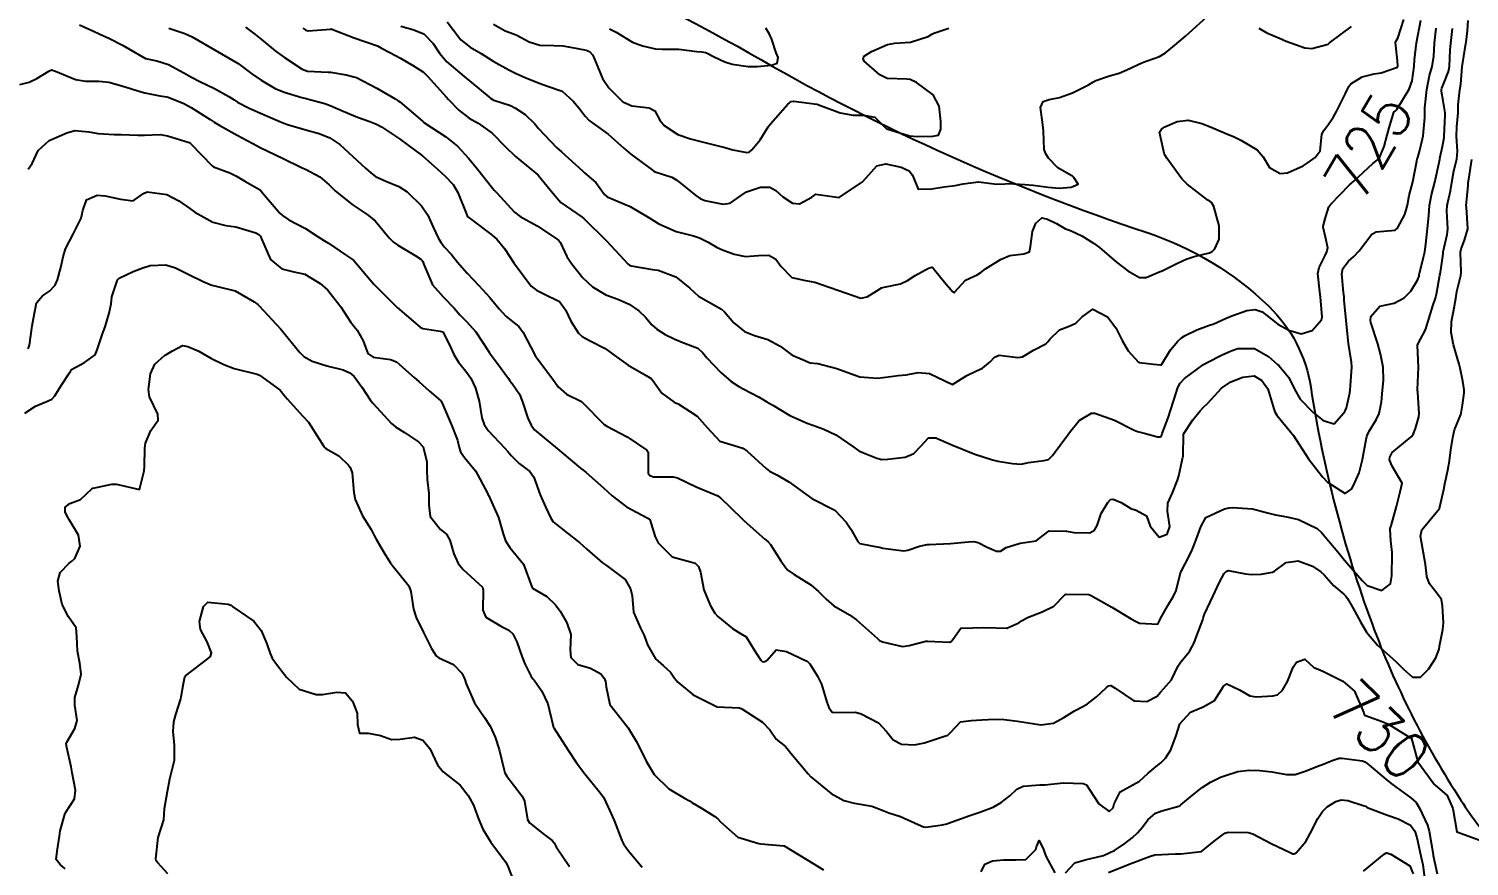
# Model space of a CAD drawing. Header units: metres. Extents: x 318500 to 325275, y 7408834 to 7428799.
# Drawn here: x 320090.5 to 320214.7, y 7413189.5 to 7413261.7 of the extents above; entities that cross this region are included whole.
import ezdxf
from ezdxf.enums import TextEntityAlignment as Align

# ---------------------------------------------------------------- set-up
doc = ezdxf.new("R2010")
doc.units = ezdxf.units.M
doc.header["$MEASUREMENT"] = 0
for name, color, linetype in [('Cotas', 45, 'Continuous'), ('Curvas de Nivel 1m', 11, 'Continuous'), ('Curvas de Nivel 5m', 15, 'Continuous'), ('Vias Secundárias', 230, 'Continuous')]:
    doc.layers.add(name, color=color, linetype=linetype)
doc.styles.add('Style-STANDARD', font='STANDARD.shx')

msp = doc.modelspace()

# ---------------------------------------------------------------- linework, layer by layer
at = {"layer": 'Curvas de Nivel 1m', "flags": 128}
for points, elevation in [([(320126.56, 7413262.31), (320127.11, 7413261.61), (320127.72, 7413260.78), (320128.54, 7413260.15), (320129.49, 7413259.58), (320130.52, 7413258.94), (320131.87, 7413258.19), (320132.5, 7413257.87), (320133.27, 7413257.53), (320134.49, 7413257.03), (320135.22, 7413256.78), (320136.48, 7413256.34), (320137.42, 7413255.48), (320137.9, 7413254.9), (320138.46, 7413254.17), (320138.81, 7413253.81), (320139.33, 7413253.45), (320140.44, 7413252.63), (320141.8, 7413251.42), (320142.41, 7413250.91), (320144.23, 7413249.55), (320144.39, 7413249.44), (320144.51, 7413249.38), (320145.93, 7413248.91), (320146.38, 7413248.67), (320148.01, 7413247.33), (320148.37, 7413247.07), (320148.79, 7413246.9), (320150.36, 7413246.6), (320150.98, 7413246.67), (320151.82, 7413247.28), (320152.37, 7413247.65), (320153.59, 7413248.05), (320154.38, 7413248.06), (320154.92, 7413247.78), (320155.52, 7413247.23), (320156.36, 7413246.68), (320156.96, 7413246.62), (320158.01, 7413247.2), (320158.37, 7413247.44), (320160.37, 7413247.17), (320162.38, 7413248.51), (320162.93, 7413249.13), (320163.63, 7413249.89), (320164.4, 7413250.06), (320165.71, 7413249.78), (320166.4, 7413249.46), (320166.69, 7413249.09), (320167.19, 7413247.89), (320168.38, 7413247.9), (320169.43, 7413248.09), (320170.38, 7413248.21), (320171.07, 7413248.34), (320172.38, 7413248.51), (320173.74, 7413248.34), (320174.39, 7413248.33), (320174.99, 7413248.37), (320176.39, 7413248.3), (320177.12, 7413248.22), (320178.39, 7413248.07), (320179.34, 7413247.97), (320180.39, 7413248.06), (320180.98, 7413248.31), (320180.63, 7413248.9), (320180.51, 7413249.01), (320180.4, 7413249.07), (320179.23, 7413249.74), (320178.42, 7413250.56), (320178.19, 7413250.93), (320178.06, 7413251.3), (320178, 7413252.93), (320177.95, 7413253.44), (320177.73, 7413254.94), (320177.96, 7413255.46), (320178.49, 7413255.61), (320179.37, 7413255.79), (320180.49, 7413256.21), (320181.87, 7413256.88), (320182.26, 7413257.12), (320182.51, 7413257.26), (320183.71, 7413257.66), (320184.52, 7413257.9), (320185.19, 7413258.17), (320186.53, 7413258.82), (320188, 7413259.33), (320188.54, 7413259.64), (320189.17, 7413260.16), (320189.88, 7413260.78), (320190.25, 7413261.09), (320190.57, 7413261.36), (320192.08, 7413262.75)], 723), ([(320094.83, 7413262.05), (320096.04, 7413261.52), (320096.54, 7413261.3), (320097.41, 7413260.88), (320098.53, 7413260.32), (320099.09, 7413259.98), (320100.52, 7413259.17), (320101.51, 7413258.96), (320102.51, 7413258.64), (320103.84, 7413257.92), (320104.49, 7413257.55), (320105.22, 7413257.17), (320106.48, 7413256.56), (320107.71, 7413255.87), (320108.18, 7413255.58), (320108.47, 7413255.4), (320109.48, 7413254.86), (320110.46, 7413254.43), (320111.91, 7413253.82), (320112.45, 7413253.59), (320112.78, 7413253.47), (320114.44, 7413252.99), (320115.5, 7413252.7), (320116.43, 7413252.31), (320117.29, 7413251.74), (320118.4, 7413250.71), (320119.5, 7413249.71), (320119.97, 7413249.29), (320120.38, 7413248.98), (320121.26, 7413248.57), (320122.37, 7413248.11), (320123.09, 7413247.66), (320124.35, 7413246.46), (320124.89, 7413245.64), (320125.34, 7413244.62), (320125.81, 7413243.63), (320126, 7413243.31), (320126.3, 7413242.92), (320126.92, 7413242.24), (320127.45, 7413241.6), (320128.28, 7413240.63), (320129.29, 7413239.58), (320130.24, 7413238.54), (320131.03, 7413237.56), (320131.6, 7413236.93), (320132.22, 7413236.44), (320132.73, 7413236.05), (320133.11, 7413235.53), (320134.11, 7413233.58), (320134.15, 7413233.51), (320134.18, 7413233.48), (320135.67, 7413231.49), (320136.14, 7413230.84), (320136.86, 7413230.2), (320138.13, 7413229.57), (320138.19, 7413229.52), (320138.26, 7413229.46), (320140.1, 7413227.59), (320140.33, 7413227.43), (320142.09, 7413226.52), (320143.78, 7413225.38), (320143.88, 7413225.2), (320143.9, 7413223.38), (320144.05, 7413223.17), (320144.36, 7413223.06), (320146.05, 7413223.06), (320146.42, 7413222.97), (320148.03, 7413222.2), (320149.9, 7413221.43), (320150.02, 7413221.34), (320150.07, 7413221.3), (320151.99, 7413219.44), (320152.17, 7413219.27), (320153.97, 7413217.7), (320154.22, 7413217.5), (320154.45, 7413217.24), (320155.35, 7413215.82), (320155.76, 7413215.22), (320155.94, 7413215.02), (320156.5, 7413214.64), (320157.92, 7413213.74), (320158.6, 7413213.18), (320159.25, 7413212.52), (320159.9, 7413211.95), (320161.25, 7413211.15), (320161.88, 7413210.72), (320163.67, 7413209.11), (320163.86, 7413208.95), (320164.12, 7413208.84), (320165.85, 7413208.44), (320166.41, 7413208.51), (320167.86, 7413208.88), (320168.02, 7413208.89), (320169.86, 7413208.8), (320170.03, 7413208.86), (320170.17, 7413209.03), (320170.88, 7413210.01), (320171.88, 7413210.03), (320172.81, 7413210.06), (320173.88, 7413210.03), (320174.84, 7413210), (320175.88, 7413210.47), (320176.15, 7413210.68), (320176.62, 7413210.94), (320177.89, 7413211.42), (320178.9, 7413211.92), (320179.86, 7413212.9), (320179.92, 7413212.94), (320179.97, 7413212.95), (320181.92, 7413212.9), (320182.07, 7413212.87), (320183.9, 7413211.83), (320185.57, 7413210.82), (320185.89, 7413210.63), (320186.27, 7413210.43), (320187.88, 7413210.35), (320188.02, 7413210.65), (320188.07, 7413210.79), (320188.73, 7413211.96), (320189.23, 7413212.78), (320189.44, 7413213.26), (320189.81, 7413214.77), (320189.85, 7413214.86), (320189.94, 7413215.01), (320190.55, 7413216.17), (320190.82, 7413216.76), (320191.15, 7413217.58), (320191.57, 7413218.75), (320192.01, 7413219.57), (320193.61, 7413220.31), (320194.02, 7413220.39), (320194.3, 7413220.42), (320196.02, 7413220.3), (320197.32, 7413219.97), (320198.01, 7413219.78), (320198.99, 7413219.62), (320200.01, 7413219.39), (320201.6, 7413218.61), (320201.99, 7413218.27), (320203.39, 7413216.59), (320203.96, 7413215.88), (320205.11, 7413214.56), (320205.49, 7413214.11), (320205.93, 7413213.68), (320207.2, 7413213.27), (320207.93, 7413213.83), (320208.06, 7413214.53), (320208.08, 7413216.42), (320208.07, 7413216.53), (320207.98, 7413217.53), (320207.9, 7413218.53), (320207.91, 7413218.62), (320208, 7413218.84), (320208.45, 7413220.52), (320208.78, 7413221.78), (320208.96, 7413222.52), (320208.07, 7413223.98), (320207.86, 7413224.53), (320207.87, 7413224.75), (320208.09, 7413225.16), (320209.71, 7413226.51), (320209.89, 7413226.72), (320210.11, 7413227.24), (320210.39, 7413228.23), (320210.4, 7413228.5), (320210.29, 7413230.37), (320210.28, 7413230.5), (320210.28, 7413230.61), (320210.36, 7413232.5), (320210.28, 7413234.43), (320210.3, 7413234.5), (320210.97, 7413235.74), (320211.19, 7413236.49), (320211.59, 7413237.82), (320211.82, 7413238.48), (320211.91, 7413238.83), (320212.2, 7413240.47), (320212.22, 7413240.55), (320212.3, 7413241.11), (320212.47, 7413242.32), (320212.49, 7413242.47), (320212.82, 7413243.98), (320212.88, 7413244.46), (320212.8, 7413246.03), (320212.83, 7413246.47), (320213.12, 7413247.74), (320213.24, 7413248.46), (320213.41, 7413249.46), (320213.65, 7413250.46), (320213.72, 7413251.17), (320213.64, 7413252.46), (320213.66, 7413253.26), (320213.77, 7413254.46), (320213.79, 7413255.16), (320213.92, 7413256.46), (320214.01, 7413256.95), (320214.13, 7413258.45), (320214.17, 7413258.82), (320214.44, 7413260.45), (320214.46, 7413260.56), (320214.57, 7413261.56), (320214.63, 7413262.45)], 728), ([(320102.55, 7413261.77), (320103.93, 7413261.31), (320104.54, 7413261.03), (320106.53, 7413259.89), (320108.51, 7413258.73), (320109.71, 7413257.84), (320110.49, 7413257.29), (320111.72, 7413256.58), (320112.48, 7413256.25), (320114, 7413255.79), (320114.39, 7413255.7), (320114.47, 7413255.68), (320115.99, 7413255.28), (320116.46, 7413255.1), (320117.59, 7413254.61), (320118.46, 7413254.25), (320118.82, 7413254.09), (320119.87, 7413253.71), (320120.45, 7413253.49), (320120.88, 7413253.26), (320122.43, 7413252.23), (320123.21, 7413251.66), (320124.41, 7413250.75), (320125.7, 7413249.63), (320126.05, 7413249.29), (320126.38, 7413249), (320127.06, 7413248.3), (320127.48, 7413247.6), (320128.25, 7413245.68), (320128.29, 7413245.59), (320128.34, 7413245.51), (320128.67, 7413245.25), (320130.32, 7413244), (320130.84, 7413243.56), (320131.51, 7413242.76), (320132.29, 7413241.54), (320133.81, 7413239.52), (320134.25, 7413239.16), (320134.89, 7413238.86), (320136.24, 7413238.18), (320136.76, 7413237.48), (320137.23, 7413236.49), (320137.88, 7413235.46), (320138.21, 7413235.17), (320138.82, 7413234.83), (320140.19, 7413234.15), (320141.17, 7413233.42), (320142.17, 7413232.7), (320143.72, 7413231.82), (320144.15, 7413231.55), (320144.31, 7413231.38), (320145.06, 7413230.29), (320146.13, 7413229.52), (320146.48, 7413229.35), (320148.11, 7413228.29), (320148.99, 7413227.32), (320150.08, 7413226.14), (320151.69, 7413225.66), (320152.07, 7413225.53), (320152.44, 7413225.27), (320154.06, 7413223.79), (320154.37, 7413223.56), (320154.98, 7413223.24), (320156.04, 7413222.62), (320158.02, 7413221.19), (320160.01, 7413220.18), (320160.98, 7413219.16), (320161.39, 7413218.55), (320161.97, 7413217.5), (320162.16, 7413217.32), (320163.2, 7413217.12), (320163.97, 7413216.97), (320164.15, 7413216.92), (320165.96, 7413216.69), (320166.31, 7413216.74), (320167.29, 7413217.07), (320167.97, 7413217.22), (320168.15, 7413217.24), (320169.97, 7413217.32), (320171.53, 7413217.46), (320171.97, 7413217.49), (320172.36, 7413217.39), (320173.14, 7413216.99), (320173.96, 7413216.65), (320174.3, 7413216.64), (320174.78, 7413216.97), (320175.98, 7413217.34), (320177.38, 7413217.53), (320177.99, 7413218.04), (320178.49, 7413218.42), (320179.99, 7413218.37), (320180.61, 7413218.27), (320181.99, 7413218.23), (320182.4, 7413218.46), (320182.62, 7413218.86), (320182.98, 7413219.89), (320183.55, 7413220.85), (320183.78, 7413221.1), (320184.02, 7413221.15), (320184.7, 7413220.84), (320185.53, 7413220.34), (320186.01, 7413220.2), (320186.9, 7413219.69), (320187.2, 7413218.8), (320187.99, 7413217.87), (320188.66, 7413218.11), (320188.89, 7413218.78), (320188.7, 7413220.09), (320188.73, 7413220.78), (320189.13, 7413221.68), (320189.57, 7413222.77), (320189.68, 7413223.15), (320190.03, 7413224.77), (320190.04, 7413224.81), (320190.09, 7413226.77), (320190.1, 7413226.81), (320190.88, 7413227.99), (320191.51, 7413228.75), (320191.81, 7413229.07), (320192.14, 7413229.38), (320192.79, 7413230.09), (320193.35, 7413230.72), (320194.17, 7413231.27), (320195.2, 7413231.67), (320196.17, 7413231.77), (320196.85, 7413231.37), (320197.35, 7413230.67), (320197.86, 7413228.93), (320197.96, 7413228.66), (320198.13, 7413228.4), (320199.56, 7413226.64), (320199.78, 7413226.32), (320200.09, 7413225.82), (320200.86, 7413224.62), (320202.06, 7413223.06), (320202.51, 7413222.6), (320204.04, 7413221.64), (320204.59, 7413222.03), (320204.86, 7413222.57), (320205.23, 7413223.4), (320205.51, 7413224.56), (320205.83, 7413226.29), (320205.9, 7413226.55), (320205.96, 7413226.7), (320206.11, 7413227.01), (320206.69, 7413227.98), (320206.95, 7413228.54), (320207.15, 7413229.53), (320207.25, 7413230.54), (320207.34, 7413231.37), (320207.3, 7413232.54), (320207.07, 7413233.67), (320206.84, 7413234.54), (320206.24, 7413236.39), (320206.22, 7413236.55), (320206.24, 7413236.91), (320207.01, 7413237.79), (320208.26, 7413238.05), (320209.13, 7413238.52), (320209.69, 7413239.09), (320210.28, 7413240.04), (320210.4, 7413240.39), (320210.42, 7413240.5), (320210.79, 7413242.01), (320210.89, 7413242.49), (320210.99, 7413243.15), (320211.13, 7413244.49), (320211.24, 7413245.6), (320211.31, 7413246.49), (320211.48, 7413247.39), (320211.77, 7413248.48), (320212.14, 7413250.2), (320212.19, 7413250.47), (320212.22, 7413250.67), (320212.44, 7413251.58), (320212.57, 7413252.34), (320212.58, 7413252.47), (320212.67, 7413254.28), (320212.66, 7413254.47), (320212.49, 7413255.5), (320212.33, 7413256.3), (320212.33, 7413256.47), (320212.36, 7413256.61), (320212.51, 7413256.95), (320212.95, 7413258.03), (320213.03, 7413258.47), (320213.1, 7413259.91), (320213.15, 7413260.46), (320213.28, 7413261.76)], 727), ([(320109.14, 7413261.85), (320109.97, 7413261.26), (320110.54, 7413260.8), (320111.72, 7413259.82), (320112.52, 7413259.25), (320114.04, 7413258.25), (320114.5, 7413258.07), (320116.28, 7413257.98), (320116.5, 7413257.97), (320117.83, 7413257.74), (320118.5, 7413257.59), (320118.72, 7413257.51), (320120.48, 7413256.59), (320122.06, 7413255.68), (320122.32, 7413255.52), (320122.47, 7413255.41), (320124.02, 7413254.09), (320124.45, 7413253.72), (320124.49, 7413253.69), (320124.55, 7413253.65), (320126.43, 7413252.41), (320127.44, 7413251.6), (320128.4, 7413250.55), (320129.19, 7413249.58), (320130.38, 7413248.09), (320130.61, 7413247.8), (320130.83, 7413247.56), (320132.35, 7413245.9), (320132.86, 7413245.53), (320134.33, 7413244.71), (320136.17, 7413243.49), (320136.31, 7413243.32), (320136.89, 7413242.08), (320137.29, 7413241.48), (320138.27, 7413240.23), (320139.08, 7413239.45), (320140.25, 7413238.78), (320141.27, 7413238.39), (320142.24, 7413237.96), (320143.09, 7413237.4), (320143.67, 7413236.84), (320144.22, 7413236.18), (320144.64, 7413235.8), (320145.36, 7413235.36), (320146.2, 7413234.93), (320146.88, 7413234.66), (320148.19, 7413234.17), (320148.61, 7413233.75), (320148.96, 7413233.32), (320150.16, 7413232.08), (320151.05, 7413231.29), (320151.72, 7413230.85), (320152.14, 7413230.63), (320153.46, 7413229.94), (320154.13, 7413229.54), (320154.32, 7413229.43), (320154.65, 7413229.24), (320156.12, 7413228.36), (320157.6, 7413227.7), (320158.11, 7413227.53), (320159.05, 7413227.18), (320160.09, 7413226.68), (320161.55, 7413225.68), (320162.07, 7413225.31), (320162.46, 7413225.13), (320163.63, 7413224.68), (320164.06, 7413224.57), (320164.57, 7413224.6), (320166.07, 7413224.76), (320166.82, 7413225.08), (320167.43, 7413225.72), (320168.09, 7413226.44), (320168.7, 7413226.44), (320170.08, 7413225.84), (320172.07, 7413225.01), (320173.6, 7413224.52), (320174.06, 7413224.42), (320175.33, 7413224.23), (320176.07, 7413224.16), (320176.72, 7413224.3), (320178.07, 7413224.47), (320178.43, 7413224.57), (320178.78, 7413224.92), (320180.1, 7413226.68), (320180.25, 7413226.9), (320181.08, 7413227.92), (320182.13, 7413228.56), (320182.42, 7413228.57), (320184.12, 7413227.95), (320185.83, 7413227.09), (320186.1, 7413226.98), (320186.79, 7413226.81), (320187.83, 7413226.52), (320188.1, 7413226.52), (320188.2, 7413226.69), (320188.23, 7413226.79), (320188.76, 7413228.15), (320188.97, 7413228.78), (320189.24, 7413229.69), (320189.59, 7413230.78), (320189.78, 7413231.15), (320190.17, 7413231.54), (320191.82, 7413232.75), (320192.18, 7413232.97), (320193.36, 7413233.55), (320194.2, 7413233.93), (320194.76, 7413234.15), (320196.2, 7413234.14), (320197.4, 7413233.46), (320198.18, 7413232.77), (320198.31, 7413232.66), (320199.17, 7413231.64), (320199.67, 7413230.64), (320200.15, 7413229.77), (320201.26, 7413228.62), (320202.12, 7413227.92), (320203.08, 7413227.63), (320203.91, 7413228.58), (320204, 7413228.71), (320204.14, 7413229.01), (320204.42, 7413230.31), (320204.46, 7413230.58), (320204.5, 7413230.91), (320204.61, 7413232.57), (320204.57, 7413232.96), (320204.31, 7413234.58), (320204.22, 7413235.41), (320204.11, 7413236.58), (320203.95, 7413238.28), (320203.93, 7413238.59), (320203.89, 7413238.96), (320203.74, 7413240.59), (320203.83, 7413241.05), (320204.31, 7413241.67), (320204.79, 7413242.09), (320205.23, 7413242.57), (320206.33, 7413244), (320206.69, 7413244.19), (320208.34, 7413244.36), (320208.55, 7413244.53), (320209.18, 7413245.69), (320209.4, 7413246.51), (320209.55, 7413247.34), (320209.87, 7413248.51), (320210.2, 7413250.29), (320210.25, 7413250.5), (320210.29, 7413250.63), (320210.43, 7413251.14), (320210.71, 7413252.24), (320210.76, 7413252.5), (320210.9, 7413254.07), (320210.9, 7413254.49), (320210.9, 7413254.91), (320211.07, 7413256.49), (320211.31, 7413257.69), (320211.53, 7413258.48), (320211.68, 7413259.35), (320211.75, 7413260.48), (320211.87, 7413261.78)], 726), ([(320122.55, 7413261.94), (320123.58, 7413261.66), (320124.55, 7413261.28), (320125.35, 7413260.45), (320125.88, 7413259.63), (320126.52, 7413258.87), (320128.03, 7413257.6), (320128.49, 7413257.22), (320130.32, 7413255.72), (320130.47, 7413255.62), (320130.58, 7413255.57), (320132.01, 7413255.09), (320132.46, 7413254.87), (320133.27, 7413254.34), (320134.11, 7413253.52), (320134.44, 7413253.13), (320135.98, 7413251.49), (320136.41, 7413251.1), (320138.23, 7413249.46), (320138.3, 7413249.38), (320138.39, 7413249.29), (320139.38, 7413248.45), (320140.12, 7413247.43), (320140.37, 7413247.23), (320140.71, 7413247.08), (320142.35, 7413246.4), (320144.04, 7413245.38), (320144.34, 7413245.17), (320144.82, 7413244.89), (320146.32, 7413244.24), (320147.8, 7413243.86), (320148.32, 7413243.69), (320149.06, 7413243.32), (320149.85, 7413242.85), (320150.3, 7413242.64), (320151.3, 7413242.29), (320152.3, 7413242.07), (320153.4, 7413242.15), (320154.3, 7413242.18), (320154.92, 7413241.86), (320155.35, 7413241.23), (320156.28, 7413240.25), (320157.48, 7413240), (320158.27, 7413239.87), (320160.26, 7413239.17), (320162.25, 7413238.48), (320162.78, 7413238.6), (320163.63, 7413239.12), (320164.02, 7413239.36), (320164.26, 7413239.44), (320165.65, 7413239.71), (320166.27, 7413240.01), (320166.92, 7413240.44), (320168.08, 7413241.06), (320168.29, 7413241.14), (320168.38, 7413241.15), (320168.49, 7413241.06), (320169.46, 7413239.85), (320170.17, 7413239.03), (320170.26, 7413238.96), (320170.31, 7413238.98), (320170.36, 7413239.03), (320171.27, 7413240.03), (320172.28, 7413240.5), (320172.59, 7413240.7), (320172.99, 7413241), (320174.3, 7413241.83), (320175.11, 7413242.17), (320176.31, 7413242.31), (320176.78, 7413242.48), (320176.88, 7413242.94), (320177.06, 7413244.22), (320177.34, 7413244.94), (320177.86, 7413245.42), (320178.35, 7413245.31), (320179.11, 7413244.92), (320179.9, 7413244.47), (320180.33, 7413244.32), (320181.32, 7413243.87), (320182.32, 7413243.24), (320182.82, 7413242.86), (320184.3, 7413241.58), (320185.28, 7413240.84), (320186.28, 7413240.27), (320186.85, 7413240.25), (320188.08, 7413240.79), (320188.23, 7413240.85), (320188.29, 7413240.87), (320189.57, 7413241.5), (320190.31, 7413241.85), (320190.99, 7413242.08), (320192.31, 7413242.4), (320192.55, 7413242.51), (320192.79, 7413242.73), (320193.16, 7413243.56), (320193.16, 7413244.73), (320192.7, 7413246.4), (320192.49, 7413246.74), (320192.37, 7413246.81), (320192.19, 7413246.93), (320190.39, 7413248.32), (320189.93, 7413248.77), (320188.64, 7413250.56), (320188.51, 7413250.79), (320188.42, 7413251), (320188, 7413252.8), (320188.18, 7413253.07), (320188.46, 7413253.25), (320189.53, 7413253.71), (320190.47, 7413253.84), (320191.65, 7413253.56), (320192.46, 7413253.23), (320193.68, 7413252.72), (320194.45, 7413252.39), (320195.04, 7413252.1), (320196.43, 7413251.29), (320196.95, 7413250.68), (320197.5, 7413249.76), (320198.41, 7413249.25), (320199.06, 7413249.3), (320200.41, 7413249.89), (320200.84, 7413250.2), (320201.45, 7413250.62), (320201.86, 7413251.19), (320202.01, 7413252.61), (320202.15, 7413252.92), (320202.46, 7413253.29), (320202.99, 7413254.08), (320203.28, 7413254.6), (320204.05, 7413256.14), (320204.26, 7413256.58), (320204.34, 7413256.74), (320204.51, 7413256.97), (320205.5, 7413257.58), (320206.52, 7413257.84), (320207.13, 7413257.93), (320208.53, 7413258.41), (320208.57, 7413258.49), (320208.57, 7413258.53), (320208.54, 7413258.97), (320208.36, 7413260.53), (320208.42, 7413260.67), (320208.56, 7413260.9), (320209.1, 7413262.52)], 724), ([(320130.56, 7413262.13), (320131.56, 7413261.55), (320132.28, 7413261.28), (320132.55, 7413261.16), (320133.62, 7413260.61), (320134.54, 7413260.32), (320135.75, 7413260.29), (320136.54, 7413260.26), (320137.18, 7413260.13), (320138.53, 7413259.88), (320138.84, 7413259.76), (320139.12, 7413259.45), (320139.54, 7413258.42), (320139.95, 7413257.44), (320140.49, 7413256.64), (320141.71, 7413255.42), (320142.47, 7413255.07), (320143.99, 7413254.91), (320144.46, 7413254.65), (320144.91, 7413253.83), (320145.28, 7413253.37), (320146.44, 7413252.59), (320147.54, 7413252.23), (320148.43, 7413252.01), (320150.17, 7413251.56), (320150.42, 7413251.51), (320151.19, 7413251.29), (320152.42, 7413251.06), (320152.6, 7413251.09), (320152.85, 7413251.27), (320153.56, 7413252.13), (320154.25, 7413253.25), (320154.32, 7413253.38), (320154.45, 7413253.53), (320155.93, 7413255.23), (320156.24, 7413255.46), (320156.47, 7413255.49), (320158.44, 7413255.22), (320158.47, 7413255.21), (320158.52, 7413255.19), (320160.46, 7413254.47), (320161.59, 7413254.28), (320162.46, 7413254.28), (320163.45, 7413254.11), (320164.42, 7413253.11), (320164.45, 7413253.09), (320164.48, 7413253.08), (320166.44, 7413252.5), (320167.1, 7413252.42), (320168.44, 7413252.46), (320168.95, 7413252.55), (320169.14, 7413253.05), (320169.14, 7413253.73), (320169.01, 7413255.05), (320168.48, 7413256.02), (320167.04, 7413257.08), (320166.5, 7413257.34), (320166.22, 7413257.38), (320164.5, 7413257.43), (320163.89, 7413257.74), (320162.53, 7413258.93), (320162.45, 7413259.14), (320162.53, 7413259.37), (320163.15, 7413259.75), (320164.54, 7413260.36), (320165.18, 7413260.47), (320166.54, 7413260.58), (320168.05, 7413261.07), (320168.36, 7413261.25), (320168.55, 7413261.35), (320169.82, 7413261.79)], 722), ([(320140.55, 7413261.73), (320141.13, 7413261.42), (320142.54, 7413260.57), (320143.4, 7413260.25), (320144.54, 7413259.98), (320145.11, 7413259.95), (320146.54, 7413259.97), (320148.1, 7413259.77), (320148.53, 7413259.72), (320148.88, 7413259.67), (320149.59, 7413259.31), (320150.52, 7413258.88), (320151.14, 7413258.67), (320152.52, 7413258.48), (320153.31, 7413258.47), (320154.52, 7413258.57), (320155.01, 7413258.75), (320155.1, 7413259.24), (320154.95, 7413259.66), (320154.55, 7413260.81), (320154.37, 7413261.25), (320154.05, 7413261.77)], 721), ([(320196.57, 7413261.77), (320197.27, 7413261.38), (320198.56, 7413260.83), (320198.68, 7413260.77), (320198.95, 7413260.65), (320200.55, 7413260.07), (320201.16, 7413260.02), (320202.56, 7413260.4), (320202.67, 7413260.5), (320202.78, 7413260.61), (320204.57, 7413261.93)], 723), ([(320089.68, 7413256.91), (320090.49, 7413257.11), (320091.16, 7413257.42), (320092.19, 7413258.07), (320092.41, 7413258.17), (320092.5, 7413258.16), (320092.75, 7413258.07), (320094.49, 7413257.35), (320095.34, 7413257.19), (320096.49, 7413257.21), (320097.37, 7413257.12), (320098.48, 7413256.81), (320100.16, 7413256.29), (320100.47, 7413256.21), (320101.77, 7413255.95), (320102.37, 7413255.84), (320102.47, 7413255.81), (320103.83, 7413255.28), (320104.46, 7413254.94), (320106.1, 7413253.89), (320106.45, 7413253.68), (320106.94, 7413253.39), (320108.43, 7413252.54), (320109.73, 7413251.84), (320110.41, 7413251.47), (320111.07, 7413251.16), (320112.4, 7413250.54), (320113.94, 7413249.79), (320114.24, 7413249.64), (320114.39, 7413249.57), (320115.57, 7413248.95), (320116.37, 7413248.25), (320116.88, 7413247.74), (320118.35, 7413246.56), (320119.66, 7413245.71), (320120.33, 7413245.14), (320121.54, 7413243.68), (320121.93, 7413243.3), (320122.3, 7413243.04), (320123.78, 7413242.17), (320124.29, 7413241.84), (320124.39, 7413241.74), (320124.44, 7413241.65), (320124.55, 7413241.38), (320125.29, 7413239.63), (320126.24, 7413238.57), (320127.15, 7413237.61), (320127.65, 7413237.03), (320128.22, 7413236.47), (320129.02, 7413235.58), (320130.18, 7413233.82), (320130.35, 7413233.57), (320130.88, 7413232.85), (320131.83, 7413231.54), (320131.97, 7413231.36), (320132.15, 7413231.12), (320132.79, 7413230.19), (320133.05, 7413229.53), (320133.51, 7413228.12), (320133.79, 7413227.51), (320134.09, 7413227.13), (320136.07, 7413225.49), (320137.15, 7413224.56), (320138.05, 7413223.82), (320138.26, 7413223.66), (320138.53, 7413223.45), (320140.03, 7413222.12), (320140.79, 7413221.42), (320142.01, 7413220.49), (320143.87, 7413219.51), (320143.99, 7413219.43), (320144.03, 7413219.38), (320144.49, 7413217.89), (320144.76, 7413217.37), (320145.95, 7413216.16), (320147.55, 7413215.73), (320147.94, 7413215.61), (320148.24, 7413215.32), (320148.41, 7413214.84), (320148.69, 7413213.31), (320149.23, 7413211.98), (320149.64, 7413211.3), (320149.89, 7413211.01), (320151.18, 7413209.97), (320151.86, 7413209.56), (320152.34, 7413209.26), (320153.19, 7413207.9), (320153.61, 7413207.24), (320153.73, 7413207.14), (320153.83, 7413207.11), (320153.95, 7413207.12), (320154.15, 7413207.24), (320154.93, 7413208.14), (320155.84, 7413207.99), (320157.52, 7413207.19), (320157.71, 7413207.07), (320157.83, 7413206.93), (320158.51, 7413205.87), (320158.86, 7413205.17), (320159.32, 7413203.63), (320159.48, 7413203.16), (320159.77, 7413202.75), (320160.21, 7413202.72), (320161.77, 7413202.75), (320162.28, 7413202.63), (320163.76, 7413201.84), (320164.47, 7413201.1), (320165.03, 7413200.38), (320165.74, 7413200.01), (320166.86, 7413199.95), (320167.74, 7413200.12), (320169.36, 7413200.65), (320169.75, 7413200.78), (320170.01, 7413201.03), (320170.85, 7413201.93), (320171.77, 7413202.03), (320172.67, 7413202.09), (320173.77, 7413202.16), (320174.62, 7413202.12), (320175.77, 7413201.99), (320176.67, 7413201.84), (320177.77, 7413201.68), (320178.87, 7413201.81), (320179.77, 7413202.31), (320180.67, 7413202.89), (320181.4, 7413203.26), (320181.79, 7413203.49), (320182.57, 7413204.09), (320183.4, 7413204.85), (320183.62, 7413205.04), (320183.81, 7413205.07), (320184.19, 7413204.84), (320185.79, 7413203.73), (320186.93, 7413203.67), (320187.8, 7413204.14), (320188.09, 7413204.5), (320188.36, 7413204.78), (320189.04, 7413205.55), (320189.63, 7413206.76), (320189.84, 7413207.1), (320190.6, 7413208), (320191, 7413208.75), (320191.24, 7413209.37), (320191.74, 7413210.74), (320191.78, 7413210.86), (320191.9, 7413211.23), (320192.39, 7413212.26), (320192.61, 7413212.73), (320193.2, 7413213.99), (320193.59, 7413214.72), (320193.75, 7413214.91), (320193.94, 7413214.98), (320195.44, 7413214.7), (320195.94, 7413214.63), (320196.77, 7413214.68), (320197.77, 7413214.83), (320197.94, 7413214.93), (320198.93, 7413215.67), (320199.96, 7413215.82), (320201.2, 7413215.37), (320201.94, 7413214.88), (320202.21, 7413214.61), (320203.03, 7413213.69), (320203.92, 7413212.93), (320204.1, 7413212.76), (320204.23, 7413212.58), (320204.67, 7413211.81), (320205.35, 7413210.56), (320205.88, 7413209.67), (320206.83, 7413208.54), (320207.85, 7413207.61), (320208.44, 7413207.11), (320209.02, 7413206.51), (320209.83, 7413205.79), (320210.53, 7413205.79), (320211.22, 7413206.48), (320211.85, 7413207.44), (320212.13, 7413208.2), (320212.18, 7413208.47), (320212.45, 7413209.89), (320212.52, 7413210.46), (320212.44, 7413211.94), (320212.33, 7413212.47), (320211.93, 7413213.03), (320211.3, 7413213.84), (320211.07, 7413214.48), (320210.95, 7413215.49), (320210.79, 7413216.49), (320210.52, 7413217.96), (320210.64, 7413218.49), (320212.02, 7413220.16), (320212.16, 7413220.33), (320212.21, 7413220.47), (320212.53, 7413221.98), (320212.63, 7413222.46), (320212.9, 7413223.63), (320213.02, 7413224.46), (320213.15, 7413225.4), (320213.32, 7413226.46), (320213.45, 7413227.11), (320214, 7413228.45), (320214.04, 7413228.55), (320214.14, 7413229.26), (320214.29, 7413230.32), (320214.3, 7413230.45), (320214.3, 7413230.58), (320214.17, 7413231.31), (320213.94, 7413232.45), (320213.86, 7413232.78), (320213.37, 7413234.46), (320213.17, 7413235.51), (320213.19, 7413236.46), (320213.38, 7413237.33), (320213.57, 7413238.46), (320213.67, 7413239.06), (320214.02, 7413240.45), (320214.04, 7413240.7), (320213.98, 7413242.45), (320214.03, 7413242.75), (320214.33, 7413243.48), (320214.61, 7413244.45), (320214.49, 7413246.33), (320214.48, 7413246.45), (320214.65, 7413248.19), (320214.65, 7413248.45), (320214.69, 7413248.74), (320214.97, 7413250.44)], 729), ([(320090.4, 7413234.1), (320090.52, 7413234.43), (320090.76, 7413236.09), (320090.85, 7413236.73), (320091.13, 7413238.09), (320091.64, 7413238.68), (320092.25, 7413239.09), (320092.73, 7413239.59), (320092.93, 7413240.06), (320093.21, 7413241.12), (320093.43, 7413242.06), (320093.61, 7413242.75), (320094.31, 7413244.05), (320094.98, 7413245.39), (320095.13, 7413246.04), (320095.42, 7413246.97), (320096.36, 7413247.38), (320097.05, 7413247.32), (320098.36, 7413247.03), (320099.46, 7413246.87), (320100.36, 7413247.52), (320100.67, 7413247.66), (320102.36, 7413247.43), (320103.39, 7413246.89), (320104.34, 7413246.21), (320104.77, 7413245.91), (320106.33, 7413245.04), (320107.45, 7413244.75), (320108.32, 7413244.64), (320110.03, 7413244.12), (320110.31, 7413243.98), (320110.45, 7413243.83), (320110.54, 7413243.6), (320111.31, 7413241.82), (320112.28, 7413241.01), (320113.33, 7413240.74), (320114.27, 7413240.55), (320115.6, 7413239.76), (320116.25, 7413239.16), (320117.37, 7413237.74), (320118.22, 7413236.44), (320118.52, 7413236.03), (320118.78, 7413235.72), (320119.29, 7413234.81), (320119.71, 7413233.71), (320120.18, 7413233.39), (320121.67, 7413233.18), (320122.17, 7413232.98), (320123.69, 7413231.65), (320124.15, 7413231.26), (320124.99, 7413230.49), (320126, 7413229.62), (320126.13, 7413229.43), (320126.89, 7413227.61), (320127.44, 7413226.24), (320127.6, 7413225.6), (320127.69, 7413225.22), (320128.06, 7413224.73), (320129.01, 7413223.58), (320130.02, 7413221.67), (320130.06, 7413221.57), (320130.11, 7413221.48), (320130.97, 7413219.55), (320131.38, 7413218.14), (320131.57, 7413217.54), (320131.96, 7413216.98), (320133.14, 7413215.52), (320133.85, 7413213.57), (320133.87, 7413213.51), (320133.88, 7413213.48), (320133.91, 7413213.45), (320135.15, 7413212.74), (320135.9, 7413212.03), (320136.31, 7413211.48), (320136.87, 7413210.47), (320137.21, 7413209.47), (320137.16, 7413208.14), (320137.22, 7413207.47), (320137.82, 7413206.88), (320138.92, 7413206.55), (320139.82, 7413206.07), (320140.09, 7413205.7), (320140.21, 7413205.42), (320140.28, 7413204.95), (320140.6, 7413203.42), (320141.76, 7413201.93), (320142.16, 7413201.4), (320142.85, 7413200.27), (320143.33, 7413199.38), (320143.72, 7413198.54), (320144.42, 7413197.37), (320145.68, 7413196.15), (320147.04, 7413195.33), (320147.45, 7413195.1), (320147.67, 7413194.96), (320148.5, 7413194.48), (320149.65, 7413193.77), (320149.91, 7413193.55), (320150.12, 7413193.29), (320151.63, 7413191.99), (320153.44, 7413191.43), (320153.62, 7413191.41), (320155.62, 7413191.22), (320157.6, 7413190.01), (320159.02, 7413189.17)], 731), ([(320090.11, 7413228.57), (320091.04, 7413229.16), (320092.12, 7413229.61), (320092.43, 7413229.76), (320092.71, 7413230.06), (320093.26, 7413230.94), (320093.98, 7413232.05), (320094.05, 7413232.16), (320094.15, 7413232.32), (320095.26, 7413232.94), (320096.17, 7413233.6), (320096.31, 7413233.88), (320096.35, 7413234.02), (320096.81, 7413235.4), (320097.04, 7413236.01), (320097.4, 7413237.19), (320097.55, 7413238), (320097.63, 7413238.6), (320098.09, 7413239.99), (320098.15, 7413240.1), (320098.26, 7413240.21), (320099.46, 7413240.79), (320100.28, 7413241.11), (320100.93, 7413241.31), (320102.28, 7413241.36), (320103.11, 7413241.09), (320104.27, 7413240.52), (320105.56, 7413239.9), (320106.26, 7413239.59), (320106.63, 7413239.51), (320108.25, 7413239.1), (320109.91, 7413238.16), (320110.23, 7413237.92), (320110.33, 7413237.83), (320112.21, 7413235.81), (320113.83, 7413233.79), (320114.18, 7413233.46), (320114.9, 7413233.04), (320116.16, 7413232.63), (320117.58, 7413232.31), (320118.15, 7413232.04), (320118.53, 7413231.72), (320119.21, 7413230.78), (320119.91, 7413229.7), (320120.13, 7413229.42), (320121.75, 7413227.68), (320122.1, 7413227.38), (320122.87, 7413226.88), (320124.08, 7413226.08), (320124.49, 7413225.64), (320124.79, 7413224.37), (320124.79, 7413223.64), (320124.84, 7413222.84), (320124.98, 7413221.63), (320124.97, 7413220.66), (320125.08, 7413219.63), (320125.98, 7413218.53), (320126.48, 7413218.12), (320126.78, 7413217.61), (320127.12, 7413216.43), (320127.51, 7413215.6), (320127.93, 7413215.06), (320129.61, 7413213.56), (320129.67, 7413213.33), (320129.63, 7413211.56), (320129.88, 7413210.95), (320131.25, 7413210.16), (320131.86, 7413209.85), (320132.21, 7413209.53), (320132.55, 7413208.83), (320133.03, 7413207.52), (320133.25, 7413206.94), (320133.81, 7413205.83), (320133.95, 7413205.64), (320134.05, 7413205.51), (320134.73, 7413204.56), (320135.25, 7413203.49), (320135.69, 7413201.54), (320135.71, 7413201.48), (320135.72, 7413201.45), (320135.75, 7413201.4), (320137, 7413199.47), (320137.71, 7413198.39), (320138.42, 7413197.45), (320139.68, 7413195.93), (320140.03, 7413195.42), (320140.57, 7413194.32), (320140.97, 7413193.41), (320141.62, 7413191.7), (320141.77, 7413191.4), (320142.18, 7413190.82), (320143.38, 7413189.38)], 732), ([(320093.58, 7413189.24), (320093.16, 7413189.62), (320092.81, 7413190.05), (320092.89, 7413190.76), (320093.1, 7413192.05), (320093.15, 7413192.52), (320093.6, 7413194.04), (320093.65, 7413194.13), (320094.41, 7413195.29), (320094.48, 7413196.03), (320094.19, 7413197.54), (320094.1, 7413198.04), (320093.73, 7413199.72), (320093.68, 7413200.04), (320093.73, 7413200.18), (320094.43, 7413201.35), (320094.62, 7413202.03), (320094.44, 7413203.36), (320094.42, 7413204.03), (320094.74, 7413205.09), (320094.96, 7413206.03), (320094.87, 7413206.98), (320094.65, 7413208.03), (320094.6, 7413209.29), (320094.54, 7413210.03), (320093.87, 7413210.99), (320093.33, 7413212.05), (320093.07, 7413213.22), (320092.96, 7413214.05), (320093.16, 7413214.81), (320093.93, 7413215.63), (320094.18, 7413215.8), (320094.44, 7413216.03), (320094.9, 7413217.08), (320094.73, 7413218.03), (320093.98, 7413219.34), (320093.72, 7413219.78), (320093.6, 7413220.05), (320093.6, 7413220.44), (320094, 7413220.76), (320094.92, 7413221.12), (320095.89, 7413222.02), (320095.97, 7413222.08), (320096.02, 7413222.09), (320097.61, 7413222.42), (320098.03, 7413222.43), (320100.02, 7413221.96), (320100.42, 7413223.58), (320100.45, 7413223.96), (320100.48, 7413225.54), (320100.53, 7413225.96), (320100.99, 7413227.06), (320101.61, 7413227.95), (320101.59, 7413228.47), (320100.88, 7413229.96), (320100.78, 7413230.61), (320100.97, 7413231.96), (320101.34, 7413232.78), (320102.17, 7413233.54), (320102.42, 7413233.69), (320102.84, 7413233.93), (320103.72, 7413234.39), (320104.19, 7413234.32), (320105.14, 7413233.9), (320106.17, 7413233.3), (320107.27, 7413232.77), (320108.16, 7413232.42), (320110.04, 7413231.95), (320110.15, 7413231.92), (320110.35, 7413231.83), (320112.14, 7413230.53), (320112.47, 7413230.15), (320112.74, 7413229.8), (320114.11, 7413228.29), (320114.58, 7413227.77), (320115.54, 7413226.3), (320115.87, 7413225.75), (320115.94, 7413225.63), (320116.07, 7413225.51), (320117.2, 7413224.88), (320118.05, 7413224.08), (320118.19, 7413223.86), (320118.25, 7413223.72), (320118.35, 7413223.41), (320118.49, 7413221.72), (320118.62, 7413221.11), (320119.25, 7413219.71), (320119.98, 7413218.51), (320120.26, 7413217.99), (320120.42, 7413217.69), (320121.13, 7413216.51), (320121.64, 7413215.67), (320121.93, 7413215.29), (320123.24, 7413213.65), (320123.43, 7413213.17), (320123.64, 7413211.64), (320123.88, 7413210.94), (320124.52, 7413209.63), (320125.21, 7413208.26), (320125.6, 7413207.62), (320125.83, 7413207.46), (320127.09, 7413206.87), (320127.82, 7413206.12), (320128, 7413205.78), (320128.07, 7413205.59), (320128.18, 7413205.21), (320128.9, 7413203.57), (320129.76, 7413202.29), (320130.26, 7413201.55), (320130.68, 7413200.61), (320131.04, 7413199.55), (320131.48, 7413197.77), (320131.54, 7413197.54), (320131.7, 7413197.23), (320133.03, 7413195.52), (320133.22, 7413195.08), (320133.47, 7413193.51), (320133.65, 7413193.2), (320134.91, 7413192.21), (320135.62, 7413191.7), (320135.77, 7413191.48), (320135.95, 7413191.15), (320137.11, 7413189.46)], 733), ([(320102.46, 7413188.8), (320101.59, 7413189.75), (320101.45, 7413189.94), (320101.42, 7413190.11), (320101.62, 7413191.94), (320102.11, 7413193.47), (320102.14, 7413193.93), (320102.17, 7413194.44), (320102.41, 7413195.93), (320102.61, 7413197), (320102.86, 7413197.92), (320103.02, 7413198.61), (320103.02, 7413199.92), (320102.9, 7413201.08), (320102.98, 7413201.92), (320103.13, 7413202.55), (320103.56, 7413203.91), (320103.61, 7413204.09), (320103.8, 7413205.23), (320103.91, 7413205.8), (320103.98, 7413205.91), (320105.82, 7413207.31), (320106.14, 7413207.56), (320106.23, 7413207.88), (320105.84, 7413208.84), (320105.28, 7413209.89), (320105.19, 7413210.57), (320105.52, 7413211.89), (320105.89, 7413212.26), (320107.67, 7413212.08), (320107.89, 7413212), (320107.97, 7413211.94), (320108.06, 7413211.86), (320109.87, 7413210.6), (320110.5, 7413209.82), (320111, 7413208.65), (320111.27, 7413207.81), (320111.44, 7413207.42), (320111.82, 7413206.9), (320112.68, 7413205.79), (320113.79, 7413204.75), (320115.26, 7413204.29), (320115.79, 7413204.29), (320117.02, 7413204.5), (320117.79, 7413204.44), (320118.39, 7413203.71), (320118.8, 7413202.68), (320118.81, 7413201.71), (320118.99, 7413200.96), (320119.74, 7413200.96), (320120.81, 7413200.75), (320121.74, 7413200.4), (320122.5, 7413200.42), (320123.74, 7413200.59), (320124.44, 7413200.34), (320125.05, 7413199.63), (320125.71, 7413198.21), (320126.21, 7413197.61), (320127.68, 7413196.47), (320128.37, 7413195.58), (320128.82, 7413194.73), (320129.26, 7413193.57), (320129.64, 7413192.67), (320130.32, 7413191.55), (320131.59, 7413189.85), (320131.77, 7413189.54), (320132.27, 7413188.22)], 734), ([(320179.9, 7413188.9), (320180.71, 7413189.77), (320181.61, 7413190.01), (320183.17, 7413190.4), (320183.62, 7413190.6), (320183.79, 7413190.67), (320184.12, 7413190.83), (320185.02, 7413191.43), (320185.64, 7413191.92), (320186.11, 7413192.34), (320186.51, 7413192.81), (320187, 7413193.46), (320187.67, 7413194.04), (320188.2, 7413194.26), (320189.68, 7413194.64), (320189.76, 7413194.68), (320189.86, 7413194.76), (320190.85, 7413195.59), (320191.7, 7413196.26), (320192.4, 7413196.73), (320193.28, 7413197.15), (320193.71, 7413197.3), (320194.78, 7413197.63), (320195.72, 7413197.75), (320196.67, 7413197.72), (320197.71, 7413197.61), (320198.96, 7413197.39), (320199.71, 7413197.38), (320200.65, 7413197.69), (320201.72, 7413198.13), (320202.06, 7413198.26), (320202.9, 7413198.59), (320203.52, 7413198.8), (320203.73, 7413198.8), (320205.52, 7413198.55), (320205.73, 7413198.48), (320205.91, 7413198.36), (320207.7, 7413196.84), (320208.1, 7413196.52), (320209.69, 7413195.38), (320210.16, 7413194.97), (320210.45, 7413194.49), (320211.12, 7413193.02), (320211.29, 7413192.48), (320211.61, 7413190.48), (320211.62, 7413190.4), (320211.96, 7413188.82)], 731), ([(320183.6, 7413188.92), (320184.96, 7413189.48), (320185.61, 7413189.74), (320187.14, 7413190.32), (320187.62, 7413190.44), (320189.39, 7413190.53), (320189.62, 7413190.53), (320189.84, 7413190.54), (320191.62, 7413190.74), (320192.73, 7413191.63), (320193.64, 7413192.32), (320193.93, 7413192.42), (320195.65, 7413192.39), (320196.06, 7413192.26), (320197.63, 7413191.44), (320199.28, 7413190.64), (320199.52, 7413190.54), (320199.62, 7413190.53), (320199.79, 7413190.63), (320200.64, 7413191.61), (320201.19, 7413192.61), (320201.33, 7413192.93), (320201.66, 7413193.59), (320202.07, 7413194.2), (320202.49, 7413194.59), (320203.22, 7413195.05), (320203.69, 7413195.21), (320204.25, 7413195.13), (320205.68, 7413194.69), (320205.77, 7413194.64), (320205.94, 7413194.55), (320207.67, 7413193.88), (320208.6, 7413193.57), (320209.66, 7413193.01), (320210.03, 7413192.49), (320210.2, 7413191.94), (320210.54, 7413190.49), (320210.73, 7413189.6), (320210.86, 7413188.48)], 732), ([(320172.63, 7413188.99), (320172.95, 7413189.64), (320173.6, 7413189.93), (320174.55, 7413190.03), (320175.61, 7413190.03), (320176.49, 7413190.06), (320177.34, 7413190.92), (320177.41, 7413191.14), (320177.63, 7413191.68), (320177.99, 7413190.92), (320178.2, 7413190.33), (320178.98, 7413188.91)], 731), ([(320205.6, 7413189.03), (320207.38, 7413190.52), (320207.53, 7413190.61), (320207.62, 7413190.62), (320207.96, 7413190.52), (320209.61, 7413189.51), (320209.91, 7413188.8)], 733)]:
    msp.add_lwpolyline(points, dxfattribs=dict(at, elevation=elevation))
at = {"layer": 'Curvas de Nivel 5m', "flags": 128}
for points, elevation in [([(320114.11, 7413261.79), (320114.37, 7413261.61), (320114.55, 7413261.55), (320116.5, 7413261.7), (320116.55, 7413261.71), (320116.6, 7413261.69), (320118.54, 7413260.93), (320119.46, 7413260.64), (320120.54, 7413260.24), (320120.9, 7413260.06), (320121.61, 7413259.68), (320122.52, 7413259.18), (320123.64, 7413258.53), (320124.5, 7413257.98), (320124.86, 7413257.64), (320126.47, 7413255.85), (320126.67, 7413255.62), (320127.55, 7413254.69), (320128.45, 7413254.01), (320129.22, 7413253.58), (320130.44, 7413252.72), (320131.58, 7413251.55), (320132.41, 7413250.74), (320133.89, 7413249.52), (320134.17, 7413249.3), (320134.39, 7413249.08), (320135.7, 7413247.5), (320136.36, 7413246.74), (320138.21, 7413245.46), (320138.34, 7413245.36), (320140.31, 7413243.43), (320142.17, 7413241.41), (320142.29, 7413241.32), (320142.43, 7413241.27), (320144.28, 7413240.96), (320144.77, 7413240.89), (320146.27, 7413240.33), (320147.5, 7413239.34), (320148.25, 7413238.65), (320149.77, 7413237.78), (320150.23, 7413237.54), (320150.47, 7413237.3), (320151.28, 7413236.35), (320152.21, 7413235.61), (320153.08, 7413235.26), (320154.21, 7413234.92), (320155.29, 7413234.33), (320156.19, 7413233.66), (320156.47, 7413233.5), (320157.22, 7413233.2), (320157.88, 7413232.9), (320158.18, 7413232.87), (320158.52, 7413232.84), (320160.17, 7413232.41), (320161.34, 7413231.97), (320162.16, 7413231.7), (320163.69, 7413231.59), (320164.16, 7413231.65), (320165.46, 7413231.8), (320166.16, 7413231.88), (320167.18, 7413232.06), (320168.16, 7413231.98), (320170.15, 7413231.03), (320171.38, 7413231.8), (320172.17, 7413232.19), (320172.74, 7413232.43), (320173.41, 7413232.99), (320173.77, 7413233.4), (320174.19, 7413233.57), (320175.8, 7413233.35), (320176.19, 7413233.41), (320177.15, 7413233.99), (320178.2, 7413234.55), (320178.4, 7413234.74), (320178.54, 7413234.93), (320179.39, 7413235.74), (320180.23, 7413236.06), (320180.79, 7413236.33), (320181.35, 7413236.88), (320182.25, 7413237.52), (320183.51, 7413236.86), (320184.23, 7413235.93), (320184.78, 7413234.84), (320185.3, 7413233.94), (320186.18, 7413232.99), (320186.29, 7413232.93), (320187.5, 7413232.8), (320188.11, 7413232.72), (320188.18, 7413232.74), (320188.2, 7413232.77), (320188.21, 7413232.79), (320188.95, 7413234.03), (320189.59, 7413234.78), (320189.92, 7413235.07), (320190.22, 7413235.26), (320191.23, 7413235.75), (320192.23, 7413236.11), (320192.69, 7413236.28), (320193.71, 7413236.72), (320194.24, 7413236.95), (320195.54, 7413237.41), (320196.25, 7413237.51), (320196.87, 7413237.31), (320197.66, 7413236.67), (320198.23, 7413236.24), (320199.16, 7413235.72), (320200.22, 7413235.41), (320201.17, 7413235.68), (320201.99, 7413236.61), (320202.03, 7413236.83), (320201.9, 7413238.61), (320201.85, 7413239.03), (320201.68, 7413240.62), (320201.78, 7413241.14), (320202.31, 7413242.16), (320202.44, 7413242.48), (320202.49, 7413242.61), (320202.54, 7413242.83), (320202.33, 7413243.73), (320202.13, 7413244.61), (320202.15, 7413244.81), (320202.35, 7413245.54), (320202.62, 7413246.36), (320202.78, 7413246.6), (320203.57, 7413247.41), (320204.4, 7413248.26), (320204.57, 7413248.41), (320204.78, 7413248.57), (320206.42, 7413250.09), (320206.67, 7413250.29), (320206.96, 7413250.54), (320207.4, 7413251.58), (320207.65, 7413252.54), (320207.82, 7413253.17), (320208.22, 7413254.53), (320208.37, 7413254.64), (320208.48, 7413254.76), (320209.55, 7413256.51), (320209.8, 7413257.22), (320209.98, 7413258.51), (320210.02, 7413259.03), (320210.17, 7413260.51), (320210.55, 7413262.47)], 725), ([(320090.39, 7413249.6), (320090.76, 7413250.09), (320091.27, 7413251.22), (320092.22, 7413252.07), (320092.36, 7413252.14), (320092.42, 7413252.17), (320093.73, 7413252.75), (320094.43, 7413252.94), (320095.64, 7413252.83), (320096.43, 7413252.68), (320097.82, 7413252.61), (320098.43, 7413252.6), (320099.85, 7413252.55), (320100.43, 7413252.55), (320101.79, 7413252.59), (320102.43, 7413252.5), (320104.28, 7413251.91), (320104.42, 7413251.82), (320106.29, 7413249.89), (320106.39, 7413249.82), (320107.8, 7413249.29), (320108.38, 7413249.02), (320109.1, 7413248.57), (320110.37, 7413247.85), (320110.41, 7413247.83), (320110.62, 7413247.58), (320112.12, 7413245.81), (320112.34, 7413245.6), (320112.89, 7413245.25), (320114.32, 7413244.48), (320115.43, 7413243.76), (320115.97, 7413243.42), (320116.3, 7413243.22), (320117.87, 7413242.15), (320118.29, 7413241.87), (320118.38, 7413241.82), (320118.5, 7413241.73), (320119.92, 7413240.05), (320120.23, 7413239.7), (320120.26, 7413239.67), (320122.23, 7413237.67), (320124.21, 7413235.98), (320124.44, 7413235.87), (320125.95, 7413235.62), (320126.17, 7413235.58), (320126.21, 7413235.55), (320126.83, 7413234.26), (320127.13, 7413233.61), (320127.52, 7413232.95), (320128.16, 7413232.18), (320128.58, 7413231.59), (320128.99, 7413230.73), (320129.31, 7413229.58), (320129.54, 7413228.15), (320129.73, 7413227.57), (320130.09, 7413227.06), (320131.52, 7413225.55), (320131.78, 7413225.26), (320132.06, 7413224.92), (320132.75, 7413224.23), (320133.69, 7413223.52), (320134.04, 7413223.03), (320134.58, 7413221.5), (320135.03, 7413220.47), (320135.49, 7413219.49), (320135.69, 7413219.19), (320135.98, 7413218.95), (320137.88, 7413217.46), (320137.97, 7413217.39), (320138.6, 7413216.82), (320139.94, 7413215.66), (320140.3, 7413215.42), (320141.92, 7413214.2), (320142.37, 7413213.4), (320142.51, 7413212.79), (320142.63, 7413211.39), (320143.23, 7413210.02), (320143.56, 7413209.38), (320143.85, 7413208.58), (320144.53, 7413207.37), (320145.23, 7413206.77), (320145.82, 7413206.22), (320146.17, 7413205.7), (320146.44, 7413205.34), (320147.79, 7413204.26), (320149.66, 7413203.3), (320149.78, 7413203.25), (320149.86, 7413203.22), (320151.78, 7413203.14), (320151.98, 7413203.06), (320153.76, 7413201.9), (320154.38, 7413201.23), (320154.94, 7413200.43), (320155.74, 7413199.8), (320156, 7413199.49), (320156.2, 7413199.21), (320157.7, 7413197.43), (320157.94, 7413197.19), (320159.68, 7413195.73), (320160.77, 7413195.15), (320161.67, 7413194.92), (320163.2, 7413194.65), (320163.66, 7413194.49), (320164.65, 7413194.09), (320165.66, 7413193.77), (320167.2, 7413193.06), (320167.65, 7413192.87), (320167.86, 7413192.84), (320169.28, 7413193.04), (320169.65, 7413193.12), (320169.8, 7413193.18), (320171.66, 7413193.84), (320172.52, 7413194.13), (320173.67, 7413194.57), (320174.34, 7413194.97), (320175.09, 7413195.55), (320175.69, 7413196.12), (320176.25, 7413196.38), (320177.69, 7413196.48), (320178.11, 7413196.5), (320179.7, 7413196.66), (320181.42, 7413196.6), (320181.7, 7413196.5), (320182.35, 7413195.52), (320182.78, 7413194.85), (320183.67, 7413194.2), (320184, 7413194.52), (320184.11, 7413194.84), (320184.63, 7413195.89), (320185.7, 7413196.48), (320186.28, 7413196.81), (320187.02, 7413197.49), (320187.72, 7413198.06), (320188.12, 7413198.38), (320188.53, 7413198.78), (320189, 7413199.51), (320189.44, 7413200.76), (320189.77, 7413201.76), (320190.68, 7413202.75), (320191.44, 7413203.09), (320191.79, 7413203.22), (320192.76, 7413203.76), (320193.36, 7413204.72), (320193.52, 7413205.01), (320193.82, 7413205.22), (320194.9, 7413204.69), (320195.8, 7413204.17), (320196.39, 7413204.09), (320197.8, 7413204.18), (320198.18, 7413204.27), (320198.61, 7413204.65), (320199.05, 7413205.41), (320199.54, 7413206.63), (320199.84, 7413207.08), (320200.55, 7413207.32), (320201.33, 7413206.61), (320201.84, 7413206.4), (320202.15, 7413206.28), (320203.82, 7413205.43), (320204.83, 7413204.56), (320205.65, 7413202.69), (320205.66, 7413202.55), (320205.71, 7413202.49), (320205.78, 7413202.46), (320207.22, 7413201.97), (320207.77, 7413201.74), (320209.76, 7413200.5), (320210.31, 7413198.49), (320211.7, 7413196.54), (320211.79, 7413196.47), (320212.82, 7413195.58), (320213.33, 7413194.45), (320213.65, 7413192.44), (320215.64, 7413191.72)], 730)]:
    msp.add_lwpolyline(points, dxfattribs=dict(at, elevation=elevation))
at = {"layer": 'Vias Secundárias'}
msp.add_lwpolyline([(320119.03, 7413274.45, -0.051645), (320153.6, 7413259.07, 0.050402), (320186.87, 7413244.17, -0.1122), (320197.44, 7413237.78, -0.164212), (320201.06, 7413230.79, 0.050391), (320206.35, 7413210.37, 0.056708), (320214.01, 7413195.18, 0.031757), (320217.35, 7413190.73, -0.145446)], format="xyb", dxfattribs=at)

# ---------------------------------------------------------------- texts
at = {"layer": 'Cotas', "style": 'Style-STANDARD'}
for s, rotation, p in [('725', 59.8622, (320206.06, 7413251.61, 725)), ('730', 315.6635, (320207.01, 7413201.22, 730))]:
    msp.add_text(s, height=4, rotation=rotation, dxfattribs=at).set_placement(p, align=Align.MIDDLE_CENTER)

doc.saveas('drawing.dxf')
